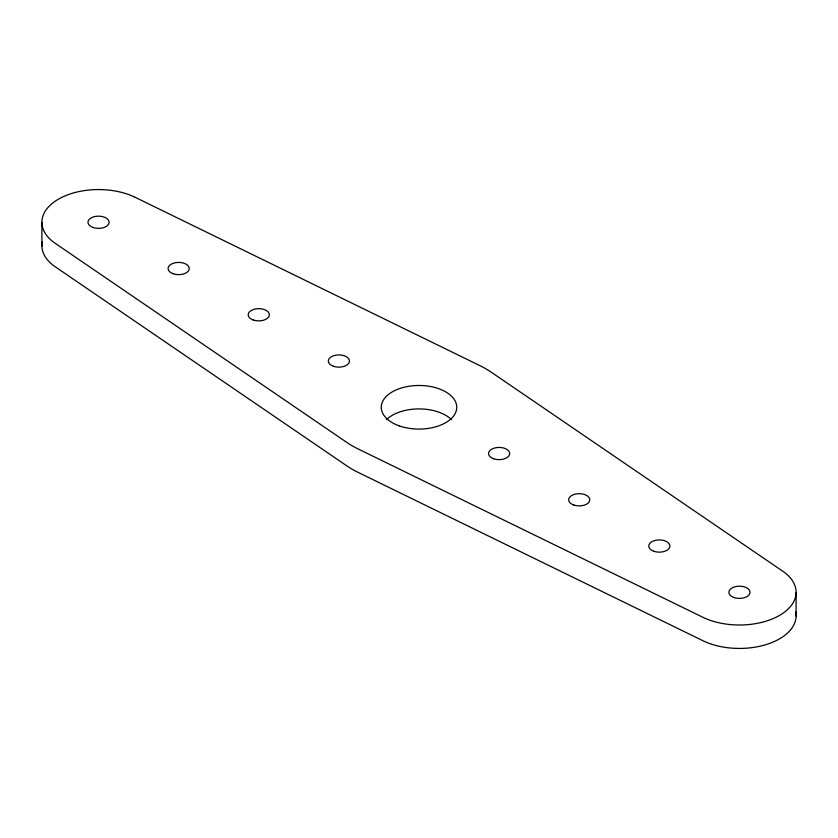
<?xml version="1.0" encoding="UTF-8"?>
<svg xmlns="http://www.w3.org/2000/svg" width="838" height="838" viewBox="0 0 838 838"><rect width="100%" height="100%" fill="white"/><g stroke="black" fill="none" stroke-linecap="round" stroke-linejoin="round"><path stroke-width="1.26" d="M796.1 592.644L796.1 616.087M41.9 222.625L41.9 246.058M42.267 241.952A56.649 32.703 0 0 0 55.287 266.819L346.901 465.918A94.411 54.512 0 0 0 358.036 472.339L702.873 640.703A56.649 32.703 0 0 0 766.204 644.558A56.649 32.703 0 0 0 795.733 611.981M386.496 419.618A37.762 21.809 0 0 1 451.504 419.618M135.128 197.297L134.174 196.846A56.649 32.703 0 0 0 58.052 199.392A56.649 32.703 0 0 0 55.287 243.387L346.901 442.474A94.411 54.512 0 0 0 358.036 448.906L702.873 617.271A56.649 32.703 0 0 0 779.078 615.668A56.649 32.703 0 0 0 783.488 571.715L491.089 372.082A94.411 54.512 0 0 0 479.965 365.661L135.128 197.297M493.729 458.784A10.569 6.107 0 0 0 509.682 453.599A10.569 6.107 0 0 0 493.917 448.215A10.569 6.107 0 0 0 493.729 458.784M333.315 366.216A10.569 6.107 0 0 0 349.456 361.22A10.569 6.107 0 0 0 333.891 355.647A10.569 6.107 0 0 0 333.315 366.216M399.098 425.809A37.762 21.809 0 0 0 456.741 407.97A37.762 21.809 0 0 0 401.151 388.067A37.762 21.809 0 0 0 399.098 425.809M573.841 505.042A10.569 6.107 0 0 0 589.795 499.857A10.569 6.107 0 0 0 574.03 494.472A10.569 6.107 0 0 0 573.841 505.042M653.954 551.299A10.569 6.107 0 0 0 669.908 546.104A10.569 6.107 0 0 0 654.143 540.72A10.569 6.107 0 0 0 653.954 551.299M734.067 597.546A10.569 6.107 0 0 0 750.031 592.361A10.569 6.107 0 0 0 734.266 586.977A10.569 6.107 0 0 0 734.067 597.546M253.202 319.959A10.569 6.107 0 0 0 269.344 314.962A10.569 6.107 0 0 0 253.778 309.39A10.569 6.107 0 0 0 253.202 319.959M173.089 273.712A10.569 6.107 0 0 0 189.231 268.715A10.569 6.107 0 0 0 173.665 263.142A10.569 6.107 0 0 0 173.089 273.712M92.976 227.454A10.569 6.107 0 0 0 109.108 222.458A10.569 6.107 0 0 0 93.542 216.885A10.569 6.107 0 0 0 92.976 227.454"/></g></svg>
